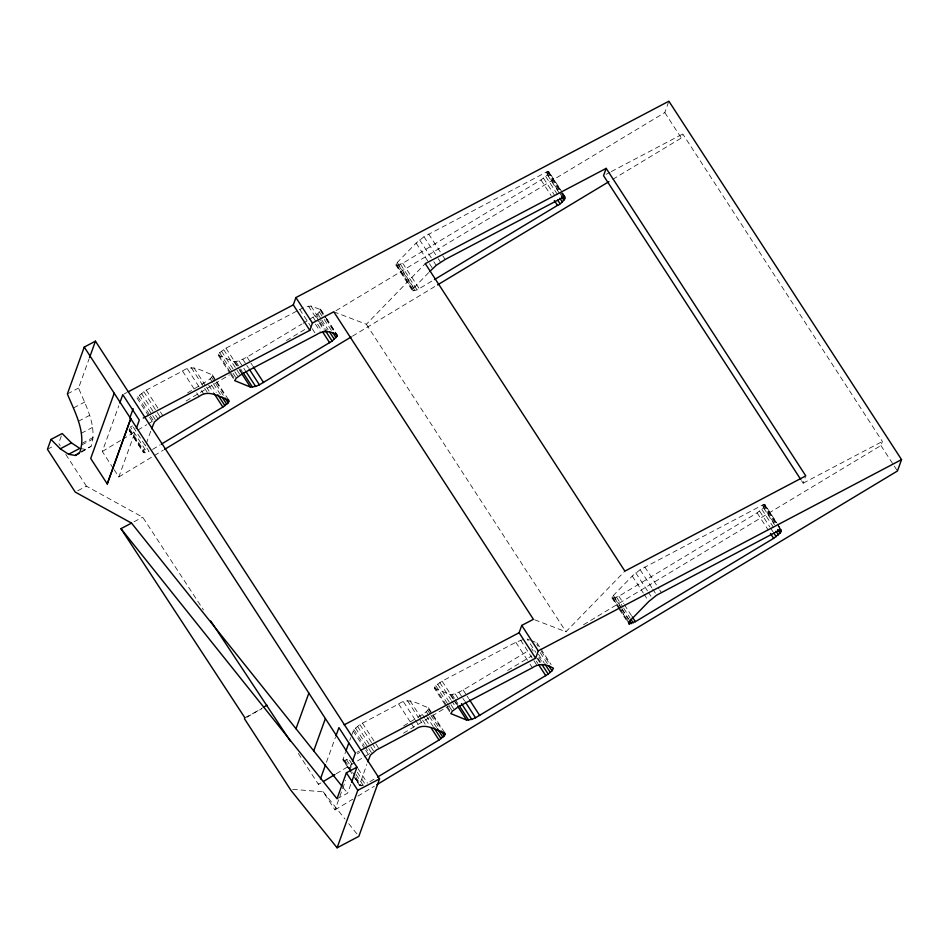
<?xml version="1.0" encoding="UTF-8"?>
<svg xmlns="http://www.w3.org/2000/svg" width="949" height="949" viewBox="0 0 949 949"><rect width="100%" height="100%" fill="white"/><g stroke="black" fill="none" stroke-linecap="round" stroke-linejoin="round"><path stroke-width="0.71" stroke-dasharray="4.75 3.56" d="M548.724 171.579L547.359 174.758L540.966 179.942L402.72 263.264L396.03 265.471L397.263 262.482L416.113 243.074L424.001 236.752L547.087 171.71L548.724 171.579L562.105 192.196M764.858 504.548L763.494 507.715L757.1 512.899L618.855 596.221L612.164 598.428L613.398 595.45L632.248 576.043L640.136 569.72L763.221 504.678L764.858 504.548L776.662 522.733M133.311 427.169L149.052 451.416L143.999 452.839L143.406 451.57L145.826 444.867M348.485 768.405L342.98 759.924L345.424 752.367M357.322 772.261L365.187 784.384L361.367 785.772L359.505 785.381L366.777 764.431M81.519 452.187L91.057 446.35C97.688 426.54 85.873 405.982 78.565 388.046L88.992 359.102M309.374 319.516L317.808 313.87L320.786 309.671L310.975 306.041L304.439 307.168M187.511 392.957L208.389 380.252L211.627 377.405L212.315 374.808C202.754 371.534 192.184 363.55 182.528 371.047L146.253 390.146L137.807 396.635L137.012 397.963L148.815 416.148M403.645 725.914L424.523 713.209L427.762 710.374L428.45 707.776C418.889 704.502 408.319 696.507 398.663 704.004L359.873 724.573L353.941 729.591L351.213 736.294M530.799 640.421L536.932 642.805L536.565 643.896L538.142 646.328M61.317 435.982L58.648 443.385L60.238 445.828M113.334 468.462L102.326 451.487L118.791 405.745M114.129 469.672L118.85 476.944L135.316 431.202M146.3 443.527L151.128 430.122M230.393 373.942L218.163 355.175L219.682 352.708L225.945 348.176L303.265 307.713M298.354 753.482L318.461 784.443L319.955 780.292M326.444 762.272L335.424 737.326M349.766 740.315L350.739 737.634M292.695 789.343L323.241 791.822L334.985 809.912L345.638 780.315M350.051 768.061L351.521 763.969M337.025 798.773L347.583 793.21L351.035 783.625M449.672 711.75L434.298 688.144L435.816 685.676L442.08 681.145L515.841 642.307L524.489 638.985M335.946 310.714L664.798 112.563L668.44 102.456M612.757 179.337L681.323 138.032L682.782 133.963L882.392 441.463L880.933 445.532L582.556 625.32M801.537 480.704L803.151 483.183L805.345 477.098M428.675 272.624L413.788 287.95L412.566 290.928L417.074 289.908L433.207 280.311M333.775 311.806L366.361 324.261L425.271 263.62M534.738 619.827L565.972 631.761L624.881 571.132M218.163 355.175L233.928 361.628L239.077 360.952L247.037 357.085L301.889 324.024M303.146 323.277L308.128 320.276M102.326 451.487L121.365 440.004M122.635 439.245L136.609 430.834M137.878 430.063L146.763 424.713M148.032 423.942L151.84 421.653M186.123 400.988L229.29 374.985M286.432 340.549L306.741 328.307M152.564 449.423L160.096 444.891M118.85 476.944L153.133 456.291M154.402 455.52L163.287 450.17M352.47 336.171L436.267 285.685M246.906 717.29L262.363 707.978M357.192 753.897L359.707 752.391M434.298 688.144L450.063 694.585L455.212 693.909L463.171 690.042L528 650.978M318.461 784.443L320.999 782.913M336.231 773.732L362.898 757.67M364.167 756.911L369.244 753.85M403.527 733.186L449.233 705.641M507.644 670.457L531.76 655.913M369.956 781.632L374.974 778.607M334.985 809.912L352.755 799.2M357.832 796.14L374.345 786.187M67.367 393.942L78.565 388.046M73.666 407.868L84.864 401.973M124.094 393.965L126.715 392.589M78.376 421.273L89.574 415.377M47.45 449.28L53.666 446.006M81.211 433.337L92.409 427.441M81.994 443.325L93.192 437.43M81.911 444.879L93.109 438.984M606.138 174.319L610.041 172.267M611.334 171.579L682.782 133.963M81.092 451.594L91.057 446.35M77.723 490.763L86.43 486.185L142.718 517.205L203.454 609.887M133.999 521.784L142.718 517.205M244.842 717.729L261.639 708.891M803.151 483.183L882.392 441.463M356.753 752.391L359.363 751.015M132.528 425.959L130.44 426.86L146.965 452.317M342.98 759.924L344.843 760.315L348.663 758.915M79.787 448.379L86.489 449.565M529.566 639.946L527.11 638.997L535.77 652.331M343.016 787.504L347.583 793.21M323.241 791.822L345.045 819.07M348.722 823.673L357.014 834.041M664.798 112.563L681.323 138.032M880.933 445.532L893.519 464.927M894.314 466.137L897.457 470.989M562.887 193.406L565.248 197.036M777.456 523.943L779.817 527.573M548.439 171.413L562.093 192.552M562.603 193.24L565.248 197.404M764.562 504.382L778.227 525.509M778.738 526.197L781.383 530.361M547.87 171.461L561.25 192.066M562.033 193.288L564.394 196.918M764.004 504.417L777.385 525.034M778.168 526.244L780.529 529.886M547.087 171.71L563.611 197.167M763.221 504.678L776.152 524.5M546.161 172.137L562.686 197.606M762.296 505.105L774.882 524.5M547.359 174.758L559.163 192.944M763.494 507.715L774.503 524.69M545.722 176.443L557.526 194.628M761.857 509.411L773.66 527.597M543.516 178.246L554.536 195.221M759.651 511.203L769.876 526.968M770.671 528.178L773.032 531.82M540.966 179.942L551.203 195.696M757.1 512.899L768.121 529.874M428.651 234.012L442.032 254.617M442.815 255.839L445.176 259.468M644.786 566.968L658.95 588.795M659.745 590.005L661.311 592.437M424.001 236.752L437.382 257.369M438.165 258.579L440.526 262.221M640.136 569.72L651.939 587.906M652.734 589.115L655.878 593.967M419.648 239.907L433.029 260.512M433.812 261.722L436.172 265.364M635.783 572.864L647.586 591.049M648.381 592.271L651.524 597.111M416.113 243.074L428.711 262.482M429.494 263.692L432.649 268.543M632.248 576.043L643.268 593.018M644.063 594.228L647.989 600.29M402.72 263.264L419.244 288.721M618.855 596.221L623.576 603.493M624.371 604.715L631.453 615.616M400.549 264.439L417.074 289.908M616.684 597.407L622.983 607.099M623.766 608.321L630.065 618.013M397.263 262.482L413.788 287.95M613.398 595.45L621.263 607.574M622.058 608.784L629.922 620.907M398.568 265.257L415.104 290.714M614.703 598.214L621.002 607.918M621.797 609.128L628.084 618.831M396.172 263.822L412.696 289.279M612.307 596.779L620.171 608.902M620.954 610.124L628.831 622.247M397.014 265.613L413.539 291.07M613.149 598.57L617.87 605.842M618.653 607.052L627.313 620.397M395.745 264.854L412.566 290.928M611.88 597.811L618.962 608.724M619.258 609.341L628.404 623.279M366.361 324.261L565.972 631.761M320.786 309.671L325.507 316.942M326.302 318.152L337.31 335.127M320.24 309.089L325.744 317.583M326.527 318.793L336.765 334.546M536.932 642.805L540.088 647.645M540.871 648.867L551.108 664.62M320.537 310.738L325.258 318.01M326.041 319.22L335.495 333.775M541.286 651.168L549.946 664.514M319.516 312.185L323.443 318.247M324.238 319.457L331.32 330.371M540.206 652.604L548.071 664.727M317.808 313.87L320.952 318.722M321.747 319.932L328.046 329.635M538.51 654.241L544.014 662.722M310.975 306.041L320.418 320.584M321.213 321.794L327.5 331.498M538.913 657.183L543.635 664.454M315.602 315.626L318.757 320.465M319.54 321.687L324.261 328.959M531.642 648.653L533.219 651.073M537.941 658.345L541.084 663.197M308.354 306.017L318.591 321.782M319.374 322.992L324.095 330.264M537.087 658.381L541.013 664.442M313.111 317.263L321.77 330.608M536.327 661.145L537.905 663.565M315.459 324.143L320.181 331.415M520.574 640.124L533.172 659.531M533.955 660.741L537.11 665.593M299.706 309.35L311.509 327.535M312.292 328.745L315.436 333.597M515.841 642.307L529.21 662.924M530.005 664.134L532.365 667.764M247.037 357.085L250.18 361.937M250.975 363.147L252.541 365.567M463.171 690.042L466.315 694.893M467.11 696.103L468.676 698.535M242.885 359.351L246.028 364.202M246.811 365.412L248.389 367.832M459.019 692.307L462.163 697.159M462.946 698.369L464.524 700.801M239.077 360.952L243.015 367.014M243.798 368.224L245.376 370.656M455.212 693.909L459.138 699.971M235.993 361.735L239.919 367.797M240.714 369.007L242.28 371.439M452.127 694.704L454.488 698.334M455.271 699.543L458.414 704.395M225.945 348.176L242.481 373.633M442.08 681.145L454.678 700.54M455.461 701.75L458.616 706.602M233.928 361.628L238.65 368.9M239.433 370.11L241.01 372.53M450.063 694.585L453.207 699.437M454.002 700.647L456.362 704.288M223.62 349.552L236.218 368.947M237.001 370.157L240.156 375.009M439.755 682.509L450.775 699.484M451.57 700.694L455.496 706.756M221.449 351.13L234.035 370.525M234.83 371.735L237.974 376.587M437.584 684.087L450.17 703.482M450.965 704.704L454.108 709.544M219.682 352.708L232.28 372.115M233.063 373.325L236.206 378.177M435.816 685.676L448.414 705.071M449.197 706.281L452.341 711.133M218.543 354.119L230.346 372.305M231.129 373.515L235.067 379.576M434.678 687.076L446.481 705.261M447.264 706.483L451.202 712.545M230.749 374.57L235.115 381.213M212.315 374.808L228.839 400.264M428.45 707.776L444.607 732.521M212.505 376.207L215.648 381.059M216.431 382.269L225.091 395.603M428.64 709.164L442.009 729.781M211.627 377.405L224.225 396.812M427.762 710.374L430.122 714.004M430.917 715.226L438.782 727.349M210.215 378.805L212.576 382.435M213.359 383.657L220.453 394.559M426.35 711.762L428.711 715.404M429.494 716.614L436.587 727.527M211.544 385.104L216.265 392.376M426.101 715.641L433.966 727.764M208.697 385.247L213.418 392.518M422.471 714.573L424.832 718.203M425.615 719.413L428.77 724.265M193.904 367.773L205.708 385.958M206.491 387.168L210.429 393.23M410.039 700.73L421.842 718.915M422.625 720.125L426.564 726.187M191.295 367.69L203.893 387.085M204.676 388.307L207.831 393.147M407.429 700.659L418.45 717.634M419.244 718.844L423.171 724.906M187.344 368.829L200.725 389.446M201.52 390.656L203.881 394.286M403.479 701.797L414.499 718.761M415.294 719.983L418.438 724.822M182.528 371.047L195.909 391.652M196.692 392.862L199.053 396.504M398.663 704.004L410.466 722.189M411.249 723.399L413.61 727.041M146.253 390.146L159.634 410.751M160.417 411.961L162.777 415.603M362.388 723.102L374.985 742.498M375.768 743.708L378.912 748.559M143.738 391.605L160.262 417.074M359.873 724.573L371.676 742.759M372.471 743.969L374.831 747.61M141.342 393.289L154.723 413.906M155.506 415.116L157.866 418.746M357.476 726.258L370.074 745.653M370.857 746.863L374.001 751.715M139.301 395.021L151.887 414.416M152.682 415.638L155.826 420.478M355.436 727.99L368.022 747.385M368.817 748.595L371.961 753.447M137.807 396.635L149.61 414.82M150.405 416.03L154.331 422.091M353.941 729.591L364.179 745.356M364.962 746.566L369.683 753.838M149.61 417.37L153.536 423.432M353.147 730.932L364.95 749.117M365.745 750.327L369.671 756.389M357.998 768.595L367.441 783.139M349.446 760.137L353.384 766.199M346.575 759.817L351.296 767.1M356.017 774.372L363.099 785.286M129.491 428.557L145.233 452.803M344.843 760.315L351.925 771.217M352.708 772.439L355.068 776.068M355.863 777.278L361.367 785.772M129.242 429.755L143.406 451.57M343.016 759.07L350.881 771.193M355.602 778.477L359.541 784.538M129.04 429.802L143.999 452.839M343.609 760.351L350.691 771.252M355.412 778.536L360.134 785.808M129.206 430.597L143.37 452.424M349.279 769.615L352.423 774.467M353.206 775.677L359.505 785.381M65.789 454.393L86.43 486.185"/><path stroke-width="1.42" d="M337.061 336.195L336.765 334.546C330.133 330.916 322.589 330.406 316.231 334.807L242.481 373.633L236.206 378.177L234.688 380.632L250.453 387.085L255.601 386.409L259.409 384.808L332.126 341.082L337.061 336.195L335.495 333.775M161.354 444.132L222.861 407.062L228.163 402.874L228.839 400.264C219.278 397.002 208.709 389.007 199.053 396.504L160.262 417.074L154.331 422.091L151.615 428.794M377.488 777.089L438.996 740.03L444.298 735.831L444.974 733.233C435.413 729.959 424.844 721.964 415.188 729.461L376.397 750.03L370.466 755.06L367.749 761.75M50.997 439.423L60.273 448.782L68.589 454.274L79.787 448.379L71.472 442.886L62.195 433.527L50.997 439.423L47.45 449.28L75.232 492.08L131.52 523.101L342.103 786.353M131.52 523.101L120.95 528.664L244.842 717.729L244.474 718.761L290.975 790.387L337.097 847.801L358.852 836.342L379.553 778.856L95.446 341.177L84.247 347.073L67.367 393.942C74.674 411.878 86.489 432.436 79.858 452.246L75.291 455.461L68.589 454.274M89.491 357.726L95.446 341.177M114.212 393.242L90.701 458.486L107.261 483.931L130.737 418.699M119.788 402.969L122.777 394.654L139.313 420.11L136.312 428.426M129.776 418.07L133.157 408.687M107.225 483.943L130.713 418.723M128.032 391.89L293.288 304.878L295.922 297.571L668.891 101.199L901.55 459.613L897.457 470.989L376.883 784.657M143.24 418.046L309.813 330.347L312.446 323.028L333.775 311.806L533.385 619.306L521.748 625.427L519.115 632.734L344.143 724.87M290.323 741.098L210.737 621.002M295.993 728.773L308.864 693.102M313.716 750.92L325.388 718.571M320.454 778.904L325.436 765.036M335.922 735.938L338.912 727.622L355.436 753.079L352.494 761.252M345.911 751.027L348.805 742.996M84.247 347.073L356.954 767.195L346.385 772.759L337.025 798.773L120.95 528.664M351.533 782.261L356.954 767.195M434.464 279.552L557.502 205.399C559.886 205.352 569.341 195.103 562.686 197.606L445.176 259.468L436.172 265.364L429.672 271.604M337.097 847.801L357.785 790.315L379.553 778.856M606.174 168.376L425.271 263.62L624.881 571.132L805.784 475.876L606.174 168.376L603.54 175.684L800.742 479.47M360.667 750.327L535.639 658.203L538.273 650.884L901.55 459.613M780.873 531.784L781.383 530.005L778.821 530.562L656.661 595.177L648.784 601.5L629.922 620.907L628.701 623.896L635.379 621.678L773.637 538.356L780.019 533.172L780.873 531.784L779.295 529.352M552.01 670.789L553.469 668.262C546.79 664.11 538.996 663.031 532.365 667.764L458.616 706.602L452.341 711.133L450.822 713.601L466.588 720.042L471.736 719.378L475.544 717.776L548.178 674.11L552.01 670.789L548.854 665.937M164.557 449.399L351.201 336.942M437.536 284.914L608.95 181.639M263.525 707.278L267.001 705.178M323.538 781.383L334.961 774.503M60.273 448.782L71.472 442.886M75.291 455.461L79.028 453.492M563.16 196.396L564.738 198.815M561.523 196.573L563.884 200.215M777.658 529.542L780.019 533.172M559.898 198.27L562.259 201.912M776.021 531.226L778.394 534.868M557.68 200.073L560.04 203.703M773.815 533.03L776.175 536.671M554.346 200.547L557.502 205.399M770.481 533.504L773.637 538.356M632.236 616.838L635.379 621.678M630.848 619.222L633.208 622.864M629.661 621.251L631.239 623.671M628.096 621.607L629.673 624.027M332.885 332.791L336.041 337.642M521.748 625.427L538.273 650.884M329.611 332.055L334.333 339.327M544.809 663.944L550.313 672.426M325.044 330.169L332.126 341.082M541.879 664.407L548.178 674.11M519.115 632.734L535.639 658.203M322.553 331.818L329.647 342.731M538.688 664.774L545.782 675.688M295.922 297.571L312.446 323.028M293.288 304.878L309.813 330.347M253.336 366.788L263.561 382.542M469.47 699.745L479.696 715.51M249.172 369.054L259.409 384.808M465.307 702.011L475.544 717.776M246.159 371.866L255.601 386.409M461.511 703.612L471.736 719.378M243.074 372.649L252.517 387.192M459.209 705.605L468.652 720.161M241.793 373.752L250.453 387.085M457.928 706.708L466.588 720.042M227.452 399.244L229.029 401.664M443.586 732.201L445.164 734.633M225.008 398.022L228.163 402.874M441.143 730.979L444.298 735.831M222.019 396.99L226.74 404.262M437.37 728.737L442.875 737.219M217.831 394.796L224.913 405.709M433.966 727.764L441.048 738.666M214.201 393.728L222.861 407.062M431.131 727.907L438.996 740.03M346.385 772.759L357.785 790.315"/></g></svg>
